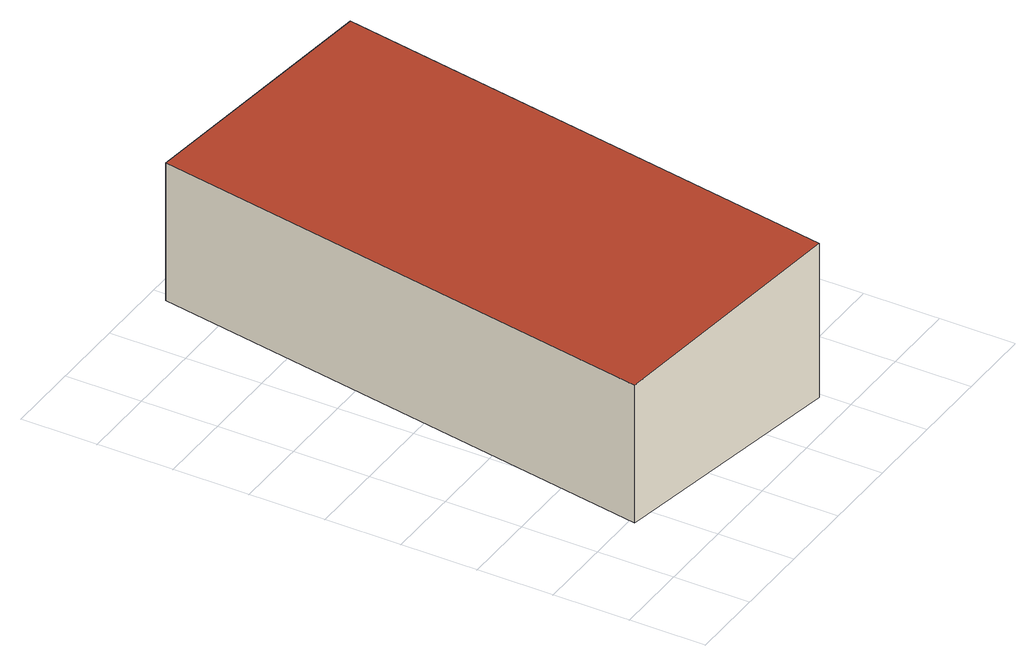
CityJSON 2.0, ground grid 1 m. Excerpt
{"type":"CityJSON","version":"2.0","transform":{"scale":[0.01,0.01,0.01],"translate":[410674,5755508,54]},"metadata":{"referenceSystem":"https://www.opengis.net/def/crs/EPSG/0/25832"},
"CityObjects":{
"building1":{"type":"Building","attributes":{"Gemeindeschluessel":"05515000","Geometrietyp2DReferenz":"3000","function":"51009_1610","roofType":"2100","measuredHeight":2.13},"geometry":[{"type":"Solid","lod":"2","boundaries":[[[[0,1,2,3]],[[4,5,1,0]],[[6,7,5,4]],[[3,2,7,6]],[[4,0,3,6]],[[1,5,7,2]]]],"semantics":{"surfaces":[{"type":"WallSurface"},{"type":"RoofSurface"},{"type":"GroundSurface"}],"values":[[0,0,0,0,1,2]]}}]}
},
"vertices":[
[512,723,295],[512,723,82],[189,778,82],[189,778,272],[395,38,295],[395,38,82],[72,93,272],[72,93,82]
]}
